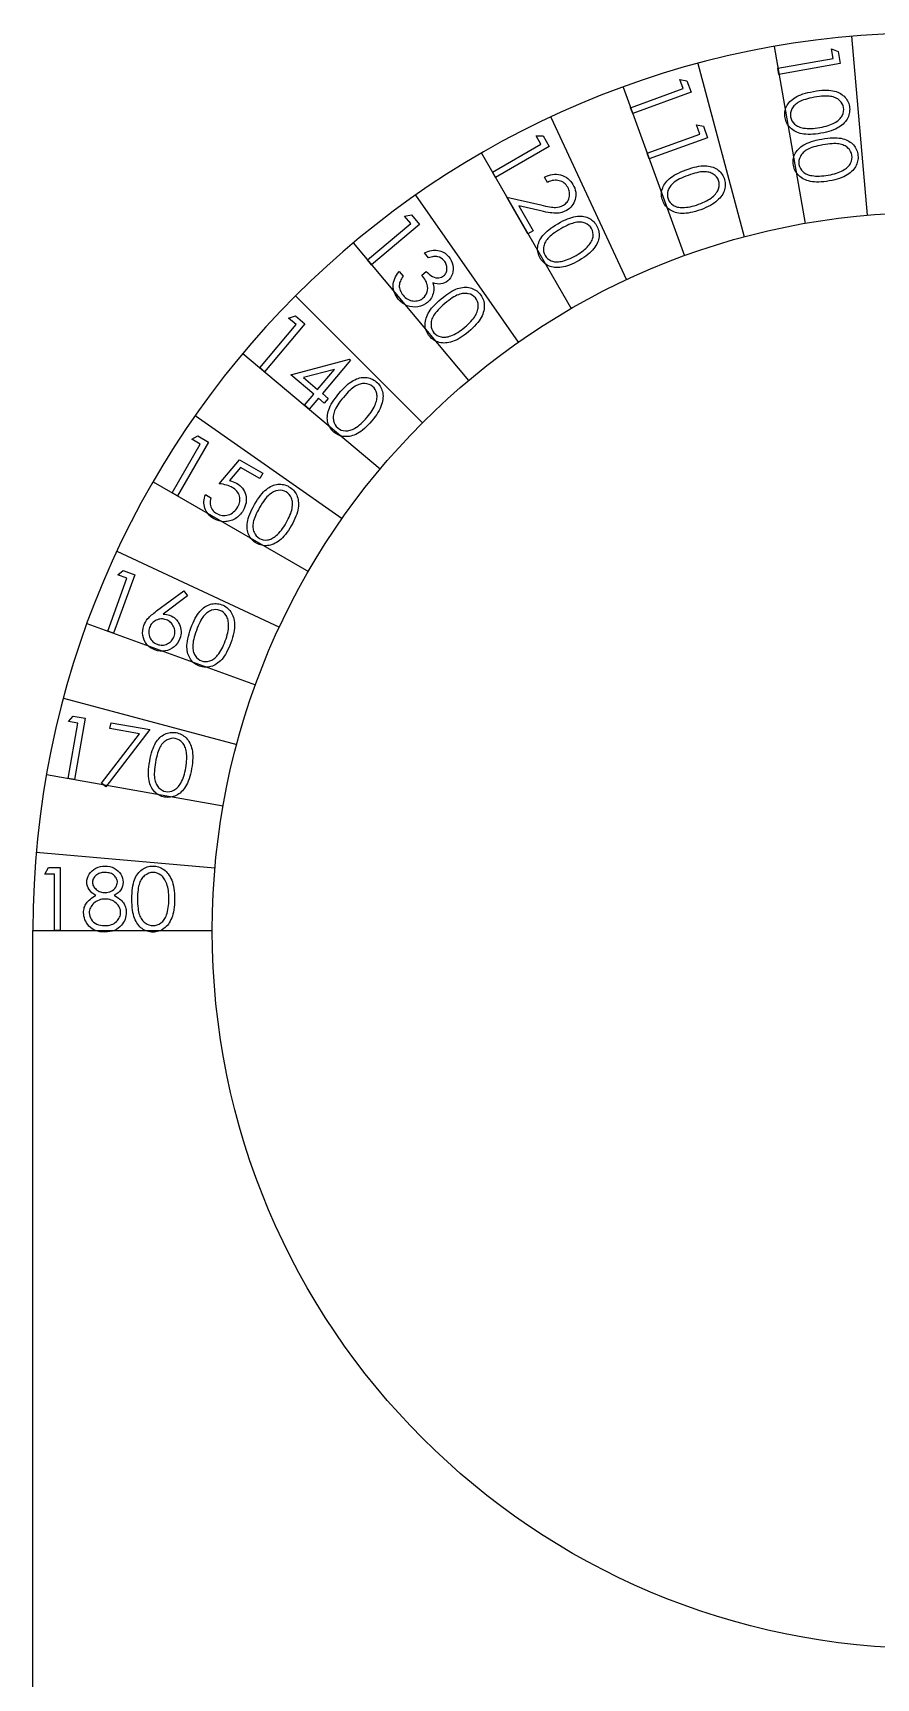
# Model space of a CAD drawing. Header units: millimetres. Extents: x 0 to 100, y -15 to 150.
# Drawn here: x 0 to 47, y 58.4 to 150 of the extents above; entities that cross this region are included whole.
import ezdxf

# ---------------------------------------------------------------- set-up
doc = ezdxf.new("R2010")
doc.units = ezdxf.units.MM

msp = doc.modelspace()

# ---------------------------------------------------------------- linework, layer by layer
at = {"color": 7, "linetype": 'Continuous'}
for p, q in [((45.642, 149.81), (46.514, 139.848)), ((41.318, 149.24), (43.054, 139.392)), ((37.059, 148.296), (39.647, 138.637)), ((32.899, 146.985), (36.319, 137.588)), ((28.869, 145.315), (33.095, 136.252)), ((25, 143.301), (30, 134.641)), ((21.321, 140.958), (27.057, 132.766)), ((17.861, 138.302), (24.288, 130.642)), ((14.645, 135.355), (21.716, 128.284)), ((11.698, 132.139), (19.358, 125.712)), ((9.042, 128.679), (17.234, 122.943)), ((6.699, 125), (15.359, 120)), ((4.685, 121.131), (13.748, 116.905)), ((3.015, 117.101), (12.412, 113.681)), ((1.704, 112.941), (11.363, 110.353)), ((0.76, 108.682), (10.608, 106.946)), ((0.19, 104.358), (10.152, 103.486)), ((0, 100), (10, 100))]:
    msp.add_line(p, q, dxfattribs=at)
at = {"color": 7, "linetype": 'Continuous', "lineweight": 25}
msp.add_line((0, 29.8), (0, 100), dxfattribs=at)
at = {"color": 7, "linetype": 'Continuous', "flags": 128}
for points in [[(44.889, 148.963), (45.008, 148.291), (45.008, 148.291), (41.591, 147.689), (41.591, 147.689), (41.531, 148.028), (41.531, 148.028), (44.614, 148.572), (44.614, 148.572), (44.519, 149.108), (44.519, 149.108), (44.889, 148.963)], [(36.459, 147.331), (36.692, 146.692), (36.692, 146.692), (33.437, 145.507), (33.437, 145.507), (33.32, 145.829), (33.32, 145.829), (36.256, 146.898), (36.256, 146.898), (36.069, 147.41), (36.069, 147.41), (36.459, 147.331)], [(43.519, 146.739), (43.684, 146.766), (43.839, 146.786), (43.987, 146.801), (44.125, 146.808), (44.254, 146.811), (44.374, 146.806), (44.487, 146.795), (44.59, 146.778), (44.686, 146.756), (44.777, 146.729), (44.864, 146.697), (44.945, 146.66), (45.021, 146.619), (45.093, 146.574), (45.16, 146.522), (45.221, 146.467), (45.278, 146.407), (45.329, 146.345), (45.374, 146.28), (45.413, 146.212), (45.448, 146.14), (45.477, 146.066), (45.499, 145.989), (45.516, 145.908), (45.516, 145.908), (45.528, 145.825), (45.533, 145.744), (45.532, 145.664), (45.524, 145.584), (45.51, 145.504), (45.491, 145.427), (45.464, 145.349), (45.431, 145.273), (45.392, 145.199), (45.346, 145.126), (45.294, 145.057), (45.234, 144.99), (45.168, 144.925), (45.096, 144.863), (45.017, 144.803), (44.931, 144.746), (44.838, 144.691), (44.735, 144.641), (44.624, 144.593), (44.503, 144.549), (44.374, 144.508), (44.235, 144.471), (44.087, 144.437), (43.93, 144.407), (43.93, 144.407), (43.773, 144.382), (43.623, 144.363), (43.48, 144.35), (43.345, 144.344), (43.217, 144.344), (43.097, 144.35), (42.984, 144.362), (42.878, 144.381), (42.779, 144.405), (42.685, 144.434), (42.596, 144.467), (42.512, 144.506), (42.434, 144.549), (42.36, 144.596), (42.291, 144.649), (42.228, 144.706), (42.171, 144.767), (42.119, 144.831), (42.073, 144.897), (42.033, 144.967), (41.998, 145.04), (41.969, 145.115), (41.946, 145.194), (41.928, 145.275), (41.928, 145.275), (41.917, 145.356), (41.911, 145.437), (41.913, 145.516), (41.92, 145.595), (41.934, 145.672), (41.953, 145.748), (41.979, 145.824), (42.012, 145.898), (42.05, 145.971), (42.096, 146.041), (42.147, 146.109), (42.205, 146.174), (42.269, 146.236), (42.34, 146.296), (42.417, 146.353), (42.5, 146.407), (42.592, 146.459), (42.694, 146.508), (42.806, 146.554), (42.929, 146.597), (43.061, 146.637), (43.203, 146.674), (43.356, 146.708), (43.519, 146.739)], [(43.569, 146.415), (43.429, 146.388), (43.298, 146.36), (43.177, 146.331), (43.065, 146.299), (42.963, 146.266), (42.87, 146.231), (42.786, 146.195), (42.712, 146.157), (42.645, 146.117), (42.583, 146.074), (42.526, 146.03), (42.474, 145.983), (42.427, 145.933), (42.385, 145.882), (42.349, 145.828), (42.317, 145.772), (42.267, 145.658), (42.239, 145.544), (42.229, 145.431), (42.239, 145.319), (42.239, 145.319), (42.268, 145.208), (42.315, 145.105), (42.38, 145.009), (42.464, 144.92), (42.512, 144.879), (42.564, 144.842), (42.621, 144.808), (42.682, 144.779), (42.746, 144.753), (42.816, 144.732), (42.889, 144.713), (42.966, 144.699), (42.966, 144.699), (43.065, 144.686), (43.168, 144.678), (43.274, 144.674), (43.385, 144.675), (43.499, 144.681), (43.618, 144.691), (43.741, 144.706), (43.867, 144.727), (43.867, 144.727), (43.992, 144.751), (44.111, 144.777), (44.224, 144.806), (44.33, 144.838), (44.43, 144.872), (44.524, 144.908), (44.61, 144.948), (44.691, 144.989), (44.765, 145.033), (44.833, 145.079), (44.895, 145.126), (44.951, 145.176), (45.002, 145.226), (45.046, 145.279), (45.084, 145.333), (45.116, 145.389), (45.165, 145.502), (45.194, 145.615), (45.204, 145.728), (45.193, 145.839), (45.193, 145.839), (45.164, 145.95), (45.117, 146.053), (45.05, 146.15), (44.966, 146.24), (44.917, 146.281), (44.864, 146.319), (44.808, 146.353), (44.747, 146.383), (44.682, 146.409), (44.613, 146.431), (44.541, 146.45), (44.464, 146.465), (44.381, 146.475), (44.29, 146.482), (44.191, 146.482), (44.083, 146.479), (43.967, 146.47), (43.842, 146.456), (43.71, 146.438), (43.569, 146.415)], [(37.38, 144.801), (37.613, 144.162), (37.613, 144.162), (34.358, 142.977), (34.358, 142.977), (34.24, 143.299), (34.24, 143.299), (37.177, 144.368), (37.177, 144.368), (36.99, 144.88), (36.99, 144.88), (37.38, 144.801)], [(28.443, 144.26), (28.783, 143.671), (28.783, 143.671), (25.786, 141.94), (25.786, 141.94), (25.614, 142.238), (25.614, 142.238), (28.318, 143.8), (28.318, 143.8), (28.047, 144.27), (28.047, 144.27), (28.443, 144.26)], [(43.986, 144.088), (44.151, 144.114), (44.307, 144.135), (44.454, 144.149), (44.592, 144.157), (44.721, 144.159), (44.842, 144.154), (44.954, 144.144), (45.057, 144.127), (45.153, 144.104), (45.244, 144.078), (45.331, 144.046), (45.413, 144.009), (45.489, 143.968), (45.561, 143.922), (45.627, 143.871), (45.689, 143.816), (45.746, 143.756), (45.796, 143.694), (45.842, 143.628), (45.881, 143.56), (45.915, 143.489), (45.944, 143.415), (45.966, 143.337), (45.984, 143.257), (45.984, 143.257), (45.995, 143.174), (46.001, 143.093), (45.999, 143.012), (45.992, 142.932), (45.978, 142.853), (45.958, 142.775), (45.931, 142.698), (45.898, 142.622), (45.859, 142.547), (45.814, 142.475), (45.761, 142.406), (45.701, 142.338), (45.636, 142.274), (45.563, 142.211), (45.484, 142.152), (45.399, 142.094), (45.305, 142.04), (45.203, 141.989), (45.091, 141.941), (44.971, 141.897), (44.841, 141.857), (44.702, 141.819), (44.554, 141.786), (44.397, 141.756), (44.397, 141.756), (44.24, 141.73), (44.09, 141.712), (43.948, 141.699), (43.813, 141.693), (43.685, 141.693), (43.564, 141.699), (43.452, 141.711), (43.346, 141.73), (43.246, 141.754), (43.152, 141.782), (43.063, 141.816), (42.98, 141.855), (42.901, 141.897), (42.828, 141.945), (42.759, 141.998), (42.696, 142.054), (42.638, 142.115), (42.586, 142.179), (42.54, 142.246), (42.5, 142.316), (42.465, 142.388), (42.436, 142.464), (42.413, 142.542), (42.396, 142.624), (42.396, 142.624), (42.384, 142.705), (42.379, 142.786), (42.38, 142.865), (42.387, 142.943), (42.401, 143.021), (42.421, 143.097), (42.447, 143.173), (42.479, 143.247), (42.518, 143.32), (42.563, 143.39), (42.614, 143.457), (42.673, 143.523), (42.736, 143.584), (42.807, 143.645), (42.884, 143.701), (42.968, 143.756), (43.06, 143.808), (43.161, 143.857), (43.273, 143.903), (43.396, 143.945), (43.529, 143.985), (43.671, 144.022), (43.824, 144.057), (43.986, 144.088)], [(44.036, 143.764), (43.896, 143.737), (43.766, 143.709), (43.644, 143.68), (43.533, 143.648), (43.431, 143.615), (43.337, 143.58), (43.254, 143.544), (43.18, 143.506), (43.113, 143.466), (43.05, 143.423), (42.994, 143.379), (42.942, 143.332), (42.895, 143.282), (42.853, 143.231), (42.816, 143.177), (42.784, 143.121), (42.735, 143.006), (42.706, 142.893), (42.696, 142.78), (42.706, 142.667), (42.706, 142.667), (42.736, 142.557), (42.783, 142.453), (42.848, 142.357), (42.931, 142.268), (42.98, 142.228), (43.032, 142.19), (43.088, 142.157), (43.149, 142.128), (43.214, 142.102), (43.283, 142.08), (43.356, 142.062), (43.434, 142.048), (43.434, 142.048), (43.533, 142.035), (43.635, 142.026), (43.742, 142.022), (43.853, 142.024), (43.967, 142.029), (44.085, 142.04), (44.208, 142.055), (44.334, 142.075), (44.334, 142.075), (44.46, 142.099), (44.579, 142.126), (44.692, 142.155), (44.798, 142.186), (44.898, 142.221), (44.991, 142.257), (45.077, 142.296), (45.158, 142.338), (45.232, 142.382), (45.3, 142.427), (45.363, 142.474), (45.419, 142.524), (45.469, 142.575), (45.514, 142.627), (45.551, 142.681), (45.584, 142.737), (45.633, 142.851), (45.661, 142.964), (45.671, 143.077), (45.661, 143.188), (45.661, 143.188), (45.631, 143.298), (45.584, 143.402), (45.518, 143.499), (45.434, 143.588), (45.385, 143.63), (45.332, 143.668), (45.275, 143.701), (45.215, 143.731), (45.15, 143.757), (45.081, 143.78), (45.008, 143.799), (44.932, 143.813), (44.849, 143.824), (44.758, 143.83), (44.658, 143.831), (44.55, 143.828), (44.435, 143.818), (44.31, 143.805), (44.177, 143.787), (44.036, 143.764)], [(28.683, 141.675), (28.517, 141.962), (28.517, 141.962), (28.63, 142.018), (28.743, 142.062), (28.855, 142.095), (28.968, 142.116), (29.081, 142.126), (29.193, 142.124), (29.306, 142.112), (29.418, 142.087), (29.527, 142.053), (29.63, 142.009), (29.726, 141.956), (29.815, 141.894), (29.899, 141.822), (29.975, 141.74), (30.045, 141.65), (30.109, 141.55), (30.109, 141.55), (30.163, 141.447), (30.206, 141.343), (30.237, 141.24), (30.258, 141.137), (30.268, 141.034), (30.265, 140.932), (30.253, 140.829), (30.228, 140.726), (30.195, 140.627), (30.153, 140.534), (30.105, 140.447), (30.048, 140.367), (29.984, 140.292), (29.913, 140.224), (29.834, 140.163), (29.747, 140.107), (29.747, 140.107), (29.617, 140.043), (29.482, 139.995), (29.342, 139.966), (29.198, 139.953), (29.12, 139.954), (29.033, 139.959), (28.937, 139.968), (28.832, 139.982), (28.717, 139.999), (28.594, 140.022), (28.461, 140.049), (28.32, 140.08), (28.32, 140.08), (27.084, 140.361), (27.084, 140.361), (27.883, 138.977), (27.883, 138.977), (27.593, 138.81), (27.593, 138.81), (26.418, 140.846), (26.418, 140.846), (28.316, 140.414), (28.316, 140.414), (28.454, 140.383), (28.583, 140.356), (28.7, 140.333), (28.807, 140.314), (28.904, 140.299), (28.99, 140.289), (29.066, 140.283), (29.131, 140.28), (29.249, 140.287), (29.362, 140.309), (29.47, 140.345), (29.572, 140.395), (29.572, 140.395), (29.632, 140.434), (29.687, 140.477), (29.737, 140.526), (29.78, 140.578), (29.818, 140.635), (29.85, 140.698), (29.877, 140.764), (29.898, 140.835), (29.913, 140.908), (29.92, 140.981), (29.92, 141.052), (29.914, 141.124), (29.899, 141.194), (29.878, 141.264), (29.85, 141.333), (29.814, 141.402), (29.814, 141.402), (29.77, 141.47), (29.722, 141.532), (29.67, 141.588), (29.614, 141.637), (29.553, 141.679), (29.489, 141.716), (29.419, 141.745), (29.346, 141.768), (29.27, 141.784), (29.192, 141.792), (29.111, 141.793), (29.03, 141.785), (28.946, 141.769), (28.86, 141.746), (28.773, 141.714), (28.683, 141.675)], [(36.42, 142.373), (36.577, 142.428), (36.726, 142.475), (36.869, 142.514), (37.003, 142.547), (37.13, 142.57), (37.249, 142.587), (37.361, 142.596), (37.465, 142.597), (37.564, 142.592), (37.659, 142.581), (37.749, 142.565), (37.835, 142.543), (37.918, 142.516), (37.997, 142.483), (38.071, 142.444), (38.141, 142.401), (38.207, 142.352), (38.268, 142.3), (38.323, 142.244), (38.375, 142.183), (38.42, 142.119), (38.461, 142.051), (38.497, 141.979), (38.528, 141.903), (38.528, 141.903), (38.554, 141.824), (38.573, 141.744), (38.586, 141.665), (38.593, 141.585), (38.593, 141.504), (38.586, 141.424), (38.573, 141.344), (38.554, 141.263), (38.528, 141.183), (38.496, 141.104), (38.456, 141.026), (38.41, 140.95), (38.356, 140.874), (38.295, 140.801), (38.228, 140.729), (38.154, 140.657), (38.071, 140.588), (37.979, 140.52), (37.878, 140.454), (37.767, 140.39), (37.647, 140.328), (37.516, 140.267), (37.377, 140.208), (37.228, 140.152), (37.228, 140.152), (37.078, 140.1), (36.934, 140.055), (36.796, 140.018), (36.665, 139.988), (36.538, 139.965), (36.419, 139.95), (36.306, 139.943), (36.198, 139.943), (36.097, 139.949), (35.998, 139.962), (35.905, 139.979), (35.816, 140.002), (35.731, 140.031), (35.651, 140.065), (35.575, 140.105), (35.503, 140.15), (35.435, 140.199), (35.374, 140.253), (35.317, 140.311), (35.265, 140.372), (35.218, 140.438), (35.177, 140.507), (35.14, 140.581), (35.109, 140.658), (35.109, 140.658), (35.083, 140.736), (35.065, 140.814), (35.052, 140.892), (35.046, 140.971), (35.046, 141.049), (35.052, 141.128), (35.065, 141.207), (35.083, 141.285), (35.109, 141.363), (35.142, 141.44), (35.18, 141.515), (35.227, 141.59), (35.278, 141.662), (35.338, 141.733), (35.404, 141.803), (35.476, 141.871), (35.557, 141.937), (35.649, 142.003), (35.752, 142.068), (35.865, 142.132), (35.987, 142.194), (36.121, 142.255), (36.265, 142.315), (36.42, 142.373)], [(36.524, 142.063), (36.391, 142.012), (36.268, 141.963), (36.154, 141.912), (36.05, 141.862), (35.954, 141.812), (35.869, 141.761), (35.794, 141.712), (35.727, 141.661), (35.668, 141.61), (35.615, 141.558), (35.567, 141.504), (35.524, 141.449), (35.487, 141.392), (35.454, 141.334), (35.427, 141.275), (35.405, 141.214), (35.377, 141.093), (35.368, 140.976), (35.378, 140.863), (35.407, 140.754), (35.407, 140.754), (35.455, 140.651), (35.519, 140.558), (35.6, 140.474), (35.697, 140.401), (35.752, 140.369), (35.81, 140.342), (35.871, 140.318), (35.936, 140.3), (36.004, 140.286), (36.076, 140.277), (36.151, 140.272), (36.229, 140.272), (36.229, 140.272), (36.329, 140.276), (36.431, 140.285), (36.537, 140.3), (36.646, 140.32), (36.757, 140.345), (36.871, 140.376), (36.989, 140.412), (37.11, 140.454), (37.11, 140.454), (37.229, 140.5), (37.342, 140.546), (37.448, 140.595), (37.547, 140.644), (37.639, 140.695), (37.725, 140.747), (37.803, 140.801), (37.875, 140.856), (37.94, 140.912), (37.999, 140.968), (38.052, 141.025), (38.099, 141.083), (38.14, 141.142), (38.174, 141.201), (38.202, 141.261), (38.224, 141.322), (38.252, 141.442), (38.262, 141.559), (38.251, 141.671), (38.222, 141.779), (38.222, 141.779), (38.174, 141.882), (38.11, 141.976), (38.027, 142.059), (37.929, 142.133), (37.873, 142.165), (37.815, 142.193), (37.753, 142.216), (37.689, 142.235), (37.62, 142.249), (37.549, 142.26), (37.474, 142.265), (37.396, 142.267), (37.312, 142.263), (37.222, 142.253), (37.124, 142.237), (37.019, 142.214), (36.906, 142.186), (36.787, 142.151), (36.659, 142.11), (36.524, 142.063)], [(21.114, 139.857), (21.555, 139.331), (21.555, 139.331), (18.88, 137.087), (18.88, 137.087), (18.657, 137.353), (18.657, 137.353), (21.07, 139.378), (21.07, 139.378), (20.718, 139.798), (20.718, 139.798), (21.114, 139.857)], [(29.266, 139.371), (29.411, 139.452), (29.551, 139.524), (29.683, 139.587), (29.81, 139.642), (29.932, 139.688), (30.046, 139.725), (30.155, 139.753), (30.257, 139.772), (30.355, 139.784), (30.45, 139.791), (30.542, 139.79), (30.631, 139.784), (30.716, 139.771), (30.799, 139.753), (30.879, 139.728), (30.956, 139.697), (31.029, 139.66), (31.098, 139.62), (31.163, 139.573), (31.224, 139.523), (31.28, 139.467), (31.332, 139.408), (31.38, 139.343), (31.424, 139.273), (31.424, 139.273), (31.462, 139.2), (31.495, 139.125), (31.521, 139.049), (31.541, 138.972), (31.555, 138.893), (31.562, 138.813), (31.564, 138.731), (31.559, 138.649), (31.548, 138.565), (31.529, 138.482), (31.504, 138.399), (31.471, 138.316), (31.431, 138.233), (31.385, 138.149), (31.331, 138.067), (31.271, 137.983), (31.202, 137.9), (31.123, 137.818), (31.035, 137.735), (30.937, 137.653), (30.829, 137.57), (30.711, 137.488), (30.584, 137.407), (30.448, 137.325), (30.448, 137.325), (30.309, 137.248), (30.175, 137.178), (30.046, 137.118), (29.921, 137.066), (29.802, 137.022), (29.687, 136.987), (29.576, 136.96), (29.471, 136.941), (29.369, 136.93), (29.271, 136.925), (29.177, 136.926), (29.085, 136.934), (28.996, 136.947), (28.911, 136.967), (28.829, 136.992), (28.75, 137.024), (28.675, 137.061), (28.605, 137.103), (28.539, 137.15), (28.478, 137.202), (28.42, 137.258), (28.367, 137.319), (28.319, 137.385), (28.275, 137.455), (28.275, 137.455), (28.236, 137.527), (28.204, 137.601), (28.178, 137.676), (28.159, 137.753), (28.145, 137.83), (28.137, 137.907), (28.135, 137.987), (28.14, 138.068), (28.152, 138.149), (28.17, 138.231), (28.196, 138.311), (28.228, 138.392), (28.267, 138.473), (28.313, 138.553), (28.365, 138.632), (28.425, 138.712), (28.494, 138.792), (28.572, 138.872), (28.662, 138.954), (28.762, 139.036), (28.872, 139.118), (28.993, 139.202), (29.125, 139.286), (29.266, 139.371)], [(29.423, 139.083), (29.301, 139.011), (29.189, 138.94), (29.085, 138.872), (28.991, 138.804), (28.907, 138.738), (28.832, 138.674), (28.766, 138.611), (28.709, 138.55), (28.66, 138.489), (28.616, 138.428), (28.579, 138.367), (28.546, 138.306), (28.519, 138.243), (28.497, 138.181), (28.48, 138.118), (28.47, 138.054), (28.463, 137.931), (28.474, 137.814), (28.504, 137.704), (28.552, 137.602), (28.552, 137.602), (28.616, 137.509), (28.696, 137.428), (28.79, 137.36), (28.898, 137.305), (28.958, 137.283), (29.02, 137.266), (29.084, 137.254), (29.151, 137.248), (29.22, 137.246), (29.292, 137.248), (29.367, 137.257), (29.444, 137.269), (29.444, 137.269), (29.542, 137.291), (29.641, 137.318), (29.742, 137.35), (29.845, 137.389), (29.951, 137.434), (30.059, 137.484), (30.168, 137.54), (30.279, 137.602), (30.279, 137.602), (30.39, 137.668), (30.492, 137.733), (30.588, 137.799), (30.677, 137.865), (30.758, 137.931), (30.833, 137.997), (30.901, 138.063), (30.962, 138.13), (31.017, 138.196), (31.065, 138.262), (31.107, 138.327), (31.143, 138.393), (31.173, 138.458), (31.197, 138.522), (31.213, 138.585), (31.225, 138.649), (31.232, 138.773), (31.22, 138.888), (31.192, 138.997), (31.144, 139.099), (31.144, 139.099), (31.079, 139.192), (30.999, 139.273), (30.903, 139.341), (30.793, 139.397), (30.734, 139.419), (30.671, 139.436), (30.606, 139.449), (30.539, 139.456), (30.469, 139.458), (30.397, 139.456), (30.323, 139.449), (30.246, 139.436), (30.164, 139.418), (30.077, 139.392), (29.984, 139.359), (29.884, 139.319), (29.778, 139.271), (29.666, 139.216), (29.547, 139.153), (29.423, 139.083)], [(22.06, 137.471), (21.831, 137.744), (21.831, 137.744), (21.928, 137.791), (22.025, 137.829), (22.12, 137.859), (22.215, 137.881), (22.307, 137.894), (22.399, 137.899), (22.49, 137.897), (22.579, 137.885), (22.666, 137.866), (22.75, 137.84), (22.83, 137.808), (22.906, 137.768), (22.979, 137.721), (23.048, 137.667), (23.114, 137.605), (23.176, 137.537), (23.176, 137.537), (23.256, 137.429), (23.322, 137.315), (23.372, 137.194), (23.407, 137.066), (23.427, 136.937), (23.431, 136.812), (23.416, 136.69), (23.385, 136.571), (23.339, 136.459), (23.282, 136.358), (23.212, 136.267), (23.13, 136.188), (23.13, 136.188), (23.042, 136.123), (22.949, 136.072), (22.851, 136.036), (22.749, 136.014), (22.642, 136.006), (22.531, 136.014), (22.415, 136.036), (22.295, 136.072), (22.295, 136.072), (22.328, 135.944), (22.346, 135.816), (22.347, 135.689), (22.33, 135.563), (22.33, 135.563), (22.311, 135.477), (22.285, 135.395), (22.253, 135.317), (22.216, 135.244), (22.171, 135.174), (22.12, 135.108), (22.064, 135.047), (22.001, 134.99), (22.001, 134.99), (21.882, 134.903), (21.753, 134.833), (21.615, 134.78), (21.466, 134.745), (21.314, 134.729), (21.165, 134.734), (21.017, 134.759), (20.872, 134.805), (20.733, 134.87), (20.604, 134.953), (20.482, 135.054), (20.371, 135.173), (20.371, 135.173), (20.303, 135.26), (20.245, 135.349), (20.195, 135.44), (20.155, 135.532), (20.124, 135.626), (20.102, 135.722), (20.09, 135.818), (20.086, 135.917), (20.093, 136.017), (20.109, 136.116), (20.135, 136.215), (20.172, 136.315), (20.219, 136.414), (20.275, 136.513), (20.341, 136.611), (20.418, 136.71), (20.418, 136.71), (20.637, 136.449), (20.637, 136.449), (20.59, 136.378), (20.548, 136.309), (20.513, 136.241), (20.484, 136.176), (20.461, 136.113), (20.443, 136.051), (20.432, 135.992), (20.427, 135.934), (20.427, 135.934), (20.428, 135.863), (20.437, 135.792), (20.452, 135.722), (20.475, 135.654), (20.504, 135.586), (20.54, 135.519), (20.583, 135.453), (20.634, 135.389), (20.634, 135.389), (20.696, 135.32), (20.761, 135.26), (20.828, 135.207), (20.898, 135.163), (20.97, 135.127), (21.045, 135.099), (21.122, 135.079), (21.201, 135.068), (21.28, 135.064), (21.357, 135.067), (21.43, 135.077), (21.502, 135.095), (21.57, 135.119), (21.636, 135.151), (21.698, 135.19), (21.758, 135.235), (21.758, 135.235), (21.831, 135.305), (21.891, 135.384), (21.94, 135.472), (21.976, 135.569), (22, 135.67), (22.009, 135.772), (22.004, 135.875), (21.983, 135.977), (21.967, 136.03), (21.944, 136.088), (21.915, 136.148), (21.881, 136.213), (21.841, 136.281), (21.795, 136.353), (21.742, 136.429), (21.684, 136.508), (21.684, 136.508), (21.929, 136.714), (21.929, 136.714), (22.009, 136.628), (22.093, 136.552), (22.181, 136.487), (22.274, 136.433), (22.368, 136.392), (22.457, 136.365), (22.542, 136.352), (22.623, 136.353), (22.699, 136.366), (22.771, 136.39), (22.837, 136.423), (22.898, 136.468), (22.898, 136.468), (22.94, 136.506), (22.976, 136.547), (23.006, 136.592), (23.032, 136.639), (23.053, 136.689), (23.068, 136.743), (23.079, 136.8), (23.083, 136.86), (23.083, 136.921), (23.077, 136.981), (23.065, 137.04), (23.047, 137.097), (23.023, 137.154), (22.993, 137.21), (22.957, 137.265), (22.916, 137.318), (22.916, 137.318), (22.839, 137.397), (22.756, 137.459), (22.665, 137.505), (22.567, 137.535), (22.516, 137.544), (22.46, 137.548), (22.401, 137.547), (22.34, 137.542), (22.274, 137.531), (22.206, 137.516), (22.135, 137.496), (22.06, 137.471)], [(22.758, 135.18), (22.888, 135.286), (23.014, 135.383), (23.134, 135.469), (23.251, 135.546), (23.363, 135.613), (23.47, 135.669), (23.573, 135.716), (23.671, 135.753), (23.767, 135.782), (23.86, 135.805), (23.951, 135.821), (24.041, 135.83), (24.128, 135.832), (24.213, 135.829), (24.297, 135.818), (24.379, 135.8), (24.458, 135.777), (24.534, 135.749), (24.606, 135.714), (24.675, 135.675), (24.74, 135.629), (24.803, 135.579), (24.862, 135.524), (24.917, 135.462), (24.917, 135.462), (24.968, 135.396), (25.014, 135.327), (25.054, 135.256), (25.088, 135.183), (25.115, 135.106), (25.137, 135.029), (25.152, 134.948), (25.162, 134.864), (25.165, 134.78), (25.162, 134.693), (25.151, 134.606), (25.133, 134.518), (25.109, 134.428), (25.077, 134.338), (25.038, 134.246), (24.992, 134.153), (24.938, 134.058), (24.874, 133.963), (24.801, 133.865), (24.718, 133.766), (24.625, 133.666), (24.523, 133.563), (24.411, 133.459), (24.29, 133.354), (24.29, 133.354), (24.166, 133.253), (24.044, 133.161), (23.926, 133.079), (23.812, 133.005), (23.701, 132.941), (23.593, 132.886), (23.488, 132.84), (23.386, 132.802), (23.287, 132.774), (23.19, 132.751), (23.096, 132.736), (23.004, 132.727), (22.913, 132.725), (22.826, 132.73), (22.739, 132.741), (22.656, 132.758), (22.575, 132.782), (22.498, 132.812), (22.424, 132.847), (22.354, 132.887), (22.287, 132.934), (22.224, 132.985), (22.164, 133.042), (22.108, 133.104), (22.108, 133.104), (22.057, 133.169), (22.012, 133.236), (21.973, 133.307), (21.94, 133.379), (21.913, 133.453), (21.892, 133.53), (21.876, 133.608), (21.867, 133.689), (21.864, 133.772), (21.869, 133.856), (21.879, 133.941), (21.897, 134.027), (21.922, 134.114), (21.953, 134.201), (21.991, 134.29), (22.037, 134.379), (22.091, 134.47), (22.155, 134.564), (22.23, 134.661), (22.315, 134.76), (22.41, 134.861), (22.516, 134.965), (22.631, 135.071), (22.758, 135.18)], [(22.965, 134.923), (22.856, 134.83), (22.756, 134.74), (22.665, 134.653), (22.584, 134.569), (22.511, 134.489), (22.448, 134.412), (22.393, 134.339), (22.348, 134.268), (22.309, 134.199), (22.277, 134.131), (22.249, 134.064), (22.228, 133.996), (22.212, 133.93), (22.201, 133.864), (22.195, 133.799), (22.196, 133.734), (22.211, 133.609), (22.243, 133.495), (22.291, 133.391), (22.357, 133.298), (22.357, 133.298), (22.438, 133.217), (22.531, 133.151), (22.636, 133.1), (22.753, 133.064), (22.816, 133.053), (22.88, 133.046), (22.946, 133.046), (23.014, 133.051), (23.084, 133.061), (23.155, 133.077), (23.227, 133.098), (23.302, 133.124), (23.302, 133.124), (23.394, 133.162), (23.488, 133.206), (23.584, 133.257), (23.68, 133.314), (23.776, 133.376), (23.875, 133.445), (23.973, 133.52), (24.074, 133.601), (24.074, 133.601), (24.171, 133.685), (24.262, 133.769), (24.345, 133.851), (24.421, 133.931), (24.492, 134.011), (24.554, 134.09), (24.61, 134.168), (24.659, 134.245), (24.702, 134.32), (24.738, 134.394), (24.768, 134.467), (24.793, 134.538), (24.811, 134.607), (24.823, 134.675), (24.829, 134.742), (24.829, 134.807), (24.814, 134.93), (24.783, 135.044), (24.735, 135.146), (24.67, 135.239), (24.67, 135.239), (24.589, 135.32), (24.495, 135.387), (24.389, 135.437), (24.27, 135.473), (24.207, 135.484), (24.142, 135.491), (24.075, 135.492), (24.007, 135.488), (23.938, 135.478), (23.866, 135.463), (23.793, 135.442), (23.719, 135.417), (23.642, 135.385), (23.559, 135.344), (23.472, 135.295), (23.38, 135.237), (23.284, 135.172), (23.182, 135.097), (23.076, 135.015), (22.965, 134.923)], [(14.631, 134.236), (15.157, 133.795), (15.157, 133.795), (12.913, 131.12), (12.913, 131.12), (12.647, 131.343), (12.647, 131.343), (14.672, 133.756), (14.672, 133.756), (14.252, 134.109), (14.252, 134.109), (14.631, 134.236)], [(17.647, 131.82), (17.702, 131.775), (17.702, 131.775), (16.138, 129.911), (16.138, 129.911), (16.461, 129.64), (16.461, 129.64), (16.246, 129.383), (16.246, 129.383), (15.922, 129.654), (15.922, 129.654), (15.401, 129.032), (15.401, 129.032), (15.133, 129.257), (15.133, 129.257), (15.655, 129.879), (15.655, 129.879), (14.376, 130.951), (14.376, 130.951), (17.647, 131.82)], [(15.87, 130.135), (16.805, 131.25), (16.805, 131.25), (15.083, 130.796), (15.083, 130.796), (15.87, 130.135)], [(17.062, 129.915), (17.172, 130.042), (17.279, 130.159), (17.383, 130.265), (17.485, 130.36), (17.583, 130.446), (17.679, 130.52), (17.772, 130.585), (17.863, 130.638), (17.951, 130.683), (18.04, 130.721), (18.127, 130.753), (18.213, 130.777), (18.299, 130.795), (18.384, 130.805), (18.468, 130.81), (18.551, 130.807), (18.633, 130.798), (18.713, 130.783), (18.79, 130.762), (18.865, 130.735), (18.937, 130.702), (19.007, 130.663), (19.075, 130.618), (19.14, 130.567), (19.14, 130.567), (19.203, 130.511), (19.26, 130.451), (19.311, 130.388), (19.357, 130.322), (19.397, 130.252), (19.432, 130.179), (19.461, 130.101), (19.485, 130.022), (19.503, 129.939), (19.514, 129.853), (19.519, 129.766), (19.517, 129.676), (19.508, 129.583), (19.492, 129.489), (19.47, 129.391), (19.441, 129.292), (19.404, 129.189), (19.358, 129.083), (19.303, 128.975), (19.238, 128.863), (19.165, 128.748), (19.081, 128.629), (18.99, 128.508), (18.888, 128.383), (18.888, 128.383), (18.783, 128.262), (18.68, 128.15), (18.579, 128.049), (18.478, 127.956), (18.38, 127.873), (18.284, 127.8), (18.188, 127.737), (18.094, 127.683), (18.002, 127.637), (17.911, 127.598), (17.82, 127.567), (17.731, 127.542), (17.643, 127.524), (17.555, 127.514), (17.468, 127.509), (17.383, 127.513), (17.299, 127.523), (17.218, 127.538), (17.139, 127.56), (17.063, 127.587), (16.989, 127.621), (16.918, 127.661), (16.849, 127.706), (16.782, 127.758), (16.782, 127.758), (16.721, 127.813), (16.665, 127.872), (16.615, 127.934), (16.569, 127.999), (16.53, 128.068), (16.496, 128.139), (16.467, 128.214), (16.444, 128.293), (16.427, 128.374), (16.416, 128.457), (16.412, 128.542), (16.415, 128.63), (16.425, 128.719), (16.44, 128.811), (16.463, 128.905), (16.492, 129.001), (16.529, 129.1), (16.576, 129.204), (16.633, 129.312), (16.7, 129.424), (16.775, 129.541), (16.862, 129.661), (16.957, 129.786), (17.062, 129.915)], [(17.31, 129.698), (17.219, 129.588), (17.137, 129.482), (17.063, 129.38), (16.997, 129.284), (16.94, 129.192), (16.89, 129.105), (16.849, 129.022), (16.817, 128.945), (16.791, 128.871), (16.771, 128.798), (16.756, 128.727), (16.746, 128.657), (16.742, 128.589), (16.743, 128.522), (16.749, 128.457), (16.761, 128.393), (16.797, 128.273), (16.848, 128.166), (16.914, 128.072), (16.995, 127.992), (16.995, 127.992), (17.089, 127.926), (17.192, 127.877), (17.304, 127.845), (17.426, 127.83), (17.49, 127.83), (17.554, 127.835), (17.619, 127.846), (17.685, 127.863), (17.751, 127.885), (17.819, 127.913), (17.887, 127.946), (17.955, 127.986), (17.955, 127.986), (18.04, 128.039), (18.125, 128.098), (18.21, 128.165), (18.295, 128.237), (18.38, 128.316), (18.464, 128.401), (18.549, 128.492), (18.633, 128.589), (18.633, 128.589), (18.714, 128.689), (18.789, 128.786), (18.857, 128.882), (18.919, 128.975), (18.973, 129.065), (19.022, 129.154), (19.063, 129.24), (19.098, 129.324), (19.127, 129.406), (19.15, 129.485), (19.168, 129.562), (19.179, 129.636), (19.185, 129.707), (19.185, 129.777), (19.179, 129.843), (19.168, 129.907), (19.132, 130.026), (19.081, 130.132), (19.016, 130.226), (18.936, 130.305), (18.936, 130.305), (18.842, 130.371), (18.738, 130.421), (18.624, 130.452), (18.501, 130.467), (18.436, 130.467), (18.372, 130.462), (18.306, 130.451), (18.24, 130.435), (18.173, 130.413), (18.105, 130.386), (18.037, 130.353), (17.968, 130.315), (17.897, 130.27), (17.824, 130.216), (17.746, 130.153), (17.666, 130.08), (17.582, 129.998), (17.495, 129.907), (17.404, 129.808), (17.31, 129.698)], [(9.202, 127.551), (9.791, 127.211), (9.791, 127.211), (8.06, 124.214), (8.06, 124.214), (7.762, 124.386), (7.762, 124.386), (9.324, 127.09), (9.324, 127.09), (8.854, 127.361), (8.854, 127.361), (9.202, 127.551)], [(12.814, 125.466), (12.649, 125.181), (12.649, 125.181), (11.581, 125.797), (11.581, 125.797), (10.961, 125.067), (10.961, 125.067), (11.071, 125.036), (11.171, 125.001), (11.263, 124.963), (11.345, 124.92), (11.345, 124.92), (11.444, 124.858), (11.532, 124.79), (11.61, 124.715), (11.68, 124.635), (11.74, 124.549), (11.791, 124.457), (11.831, 124.359), (11.863, 124.255), (11.884, 124.149), (11.894, 124.042), (11.894, 123.935), (11.882, 123.828), (11.859, 123.721), (11.824, 123.614), (11.779, 123.507), (11.723, 123.4), (11.723, 123.4), (11.679, 123.329), (11.631, 123.261), (11.58, 123.197), (11.526, 123.136), (11.468, 123.08), (11.406, 123.028), (11.342, 122.981), (11.274, 122.937), (11.204, 122.897), (11.132, 122.864), (11.06, 122.835), (10.987, 122.812), (10.914, 122.794), (10.839, 122.781), (10.763, 122.774), (10.686, 122.772), (10.531, 122.784), (10.377, 122.819), (10.224, 122.874), (10.071, 122.952), (10.071, 122.952), (9.983, 123.007), (9.904, 123.067), (9.832, 123.132), (9.767, 123.202), (9.71, 123.277), (9.661, 123.357), (9.619, 123.441), (9.584, 123.53), (9.558, 123.623), (9.541, 123.716), (9.532, 123.809), (9.532, 123.903), (9.541, 123.997), (9.558, 124.091), (9.584, 124.187), (9.619, 124.282), (9.619, 124.282), (9.926, 124.104), (9.926, 124.104), (9.899, 124.01), (9.882, 123.92), (9.876, 123.835), (9.881, 123.756), (9.896, 123.678), (9.921, 123.603), (9.956, 123.528), (10, 123.454), (10.053, 123.385), (10.112, 123.323), (10.178, 123.268), (10.25, 123.221), (10.25, 123.221), (10.325, 123.183), (10.401, 123.153), (10.479, 123.132), (10.557, 123.118), (10.638, 123.114), (10.719, 123.118), (10.803, 123.131), (10.887, 123.152), (10.97, 123.181), (11.048, 123.218), (11.122, 123.261), (11.192, 123.313), (11.256, 123.371), (11.316, 123.437), (11.371, 123.51), (11.423, 123.591), (11.423, 123.591), (11.463, 123.666), (11.494, 123.742), (11.518, 123.818), (11.533, 123.894), (11.541, 123.969), (11.541, 124.044), (11.533, 124.119), (11.516, 124.194), (11.491, 124.267), (11.46, 124.337), (11.421, 124.403), (11.374, 124.465), (11.32, 124.524), (11.259, 124.579), (11.19, 124.631), (11.114, 124.678), (11.114, 124.678), (11.045, 124.715), (10.969, 124.749), (10.886, 124.78), (10.798, 124.808), (10.703, 124.832), (10.602, 124.854), (10.494, 124.873), (10.379, 124.889), (10.379, 124.889), (11.515, 126.216), (11.515, 126.216), (12.814, 125.466)], [(12.36, 123.729), (12.444, 123.872), (12.529, 124.004), (12.612, 124.126), (12.695, 124.236), (12.776, 124.336), (12.857, 124.426), (12.937, 124.504), (13.016, 124.572), (13.095, 124.631), (13.174, 124.684), (13.254, 124.729), (13.334, 124.769), (13.415, 124.8), (13.496, 124.825), (13.577, 124.844), (13.66, 124.856), (13.741, 124.86), (13.821, 124.86), (13.9, 124.852), (13.978, 124.839), (14.054, 124.819), (14.129, 124.793), (14.204, 124.761), (14.276, 124.722), (14.276, 124.722), (14.346, 124.678), (14.412, 124.63), (14.473, 124.577), (14.529, 124.52), (14.58, 124.459), (14.626, 124.394), (14.668, 124.324), (14.706, 124.25), (14.737, 124.172), (14.763, 124.091), (14.783, 124.006), (14.796, 123.917), (14.803, 123.826), (14.804, 123.731), (14.8, 123.632), (14.788, 123.53), (14.77, 123.423), (14.743, 123.312), (14.708, 123.197), (14.665, 123.076), (14.612, 122.951), (14.552, 122.822), (14.483, 122.687), (14.406, 122.547), (14.406, 122.547), (14.324, 122.411), (14.242, 122.285), (14.161, 122.167), (14.079, 122.06), (13.997, 121.963), (13.915, 121.874), (13.833, 121.796), (13.751, 121.727), (13.669, 121.667), (13.586, 121.613), (13.503, 121.567), (13.42, 121.527), (13.336, 121.494), (13.253, 121.468), (13.169, 121.45), (13.085, 121.438), (13.002, 121.433), (12.92, 121.435), (12.839, 121.443), (12.76, 121.456), (12.682, 121.476), (12.606, 121.502), (12.531, 121.535), (12.458, 121.574), (12.458, 121.574), (12.388, 121.617), (12.324, 121.665), (12.264, 121.717), (12.208, 121.773), (12.158, 121.833), (12.112, 121.897), (12.071, 121.966), (12.035, 122.038), (12.004, 122.114), (11.98, 122.193), (11.961, 122.276), (11.949, 122.362), (11.942, 122.451), (11.942, 122.544), (11.947, 122.639), (11.959, 122.738), (11.979, 122.841), (12.007, 122.951), (12.043, 123.066), (12.089, 123.187), (12.144, 123.314), (12.207, 123.446), (12.279, 123.584), (12.36, 123.729)], [(12.639, 123.559), (12.569, 123.436), (12.507, 123.318), (12.452, 123.207), (12.405, 123.101), (12.364, 123.001), (12.331, 122.908), (12.305, 122.821), (12.287, 122.74), (12.275, 122.662), (12.267, 122.588), (12.265, 122.516), (12.267, 122.447), (12.275, 122.379), (12.287, 122.314), (12.304, 122.251), (12.327, 122.191), (12.383, 122.08), (12.451, 121.984), (12.531, 121.904), (12.624, 121.839), (12.624, 121.839), (12.727, 121.791), (12.836, 121.761), (12.951, 121.749), (13.073, 121.755), (13.135, 121.766), (13.197, 121.783), (13.258, 121.804), (13.32, 121.832), (13.381, 121.865), (13.442, 121.904), (13.503, 121.949), (13.563, 121.998), (13.563, 121.998), (13.637, 122.065), (13.71, 122.138), (13.781, 122.217), (13.852, 122.302), (13.92, 122.393), (13.988, 122.49), (14.055, 122.594), (14.12, 122.703), (14.12, 122.703), (14.183, 122.815), (14.239, 122.923), (14.289, 123.028), (14.333, 123.129), (14.371, 123.228), (14.403, 123.322), (14.429, 123.413), (14.448, 123.502), (14.462, 123.587), (14.471, 123.668), (14.475, 123.746), (14.474, 123.82), (14.467, 123.891), (14.455, 123.959), (14.438, 124.023), (14.415, 124.083), (14.36, 124.193), (14.293, 124.288), (14.213, 124.368), (14.121, 124.431), (14.121, 124.431), (14.018, 124.48), (13.908, 124.51), (13.791, 124.522), (13.669, 124.515), (13.543, 124.487), (13.419, 124.439), (13.296, 124.368), (13.174, 124.276), (13.113, 124.22), (13.05, 124.154), (12.986, 124.078), (12.92, 123.993), (12.852, 123.899), (12.782, 123.795), (12.712, 123.682), (12.639, 123.559)], [(5.039, 120.051), (5.678, 119.819), (5.678, 119.819), (4.493, 116.563), (4.493, 116.563), (4.171, 116.68), (4.171, 116.68), (5.239, 119.617), (5.239, 119.617), (4.728, 119.803), (4.728, 119.803), (5.039, 120.051)], [(8.422, 118.912), (8.626, 118.64), (8.626, 118.64), (7.262, 117.627), (7.262, 117.627), (7.359, 117.622), (7.45, 117.61), (7.536, 117.591), (7.616, 117.566), (7.616, 117.566), (7.71, 117.527), (7.797, 117.481), (7.876, 117.427), (7.949, 117.366), (8.015, 117.298), (8.074, 117.221), (8.126, 117.138), (8.172, 117.047), (8.209, 116.953), (8.236, 116.857), (8.253, 116.759), (8.261, 116.662), (8.258, 116.563), (8.245, 116.463), (8.223, 116.362), (8.191, 116.26), (8.191, 116.26), (8.132, 116.126), (8.061, 116.004), (7.975, 115.896), (7.875, 115.799), (7.764, 115.718), (7.643, 115.653), (7.513, 115.605), (7.373, 115.573), (7.229, 115.559), (7.087, 115.564), (6.947, 115.586), (6.807, 115.628), (6.807, 115.628), (6.679, 115.684), (6.561, 115.754), (6.454, 115.839), (6.358, 115.938), (6.276, 116.049), (6.211, 116.169), (6.162, 116.297), (6.131, 116.433), (6.118, 116.574), (6.122, 116.712), (6.144, 116.848), (6.184, 116.983), (6.184, 116.983), (6.225, 117.082), (6.279, 117.18), (6.342, 117.277), (6.417, 117.373), (6.46, 117.421), (6.507, 117.471), (6.561, 117.522), (6.618, 117.575), (6.681, 117.629), (6.748, 117.683), (6.821, 117.74), (6.899, 117.798), (6.899, 117.798), (8.422, 118.912)], [(7.435, 117.309), (7.364, 117.331), (7.294, 117.346), (7.224, 117.354), (7.154, 117.355), (7.084, 117.348), (7.016, 117.334), (6.947, 117.312), (6.878, 117.284), (6.813, 117.25), (6.753, 117.211), (6.697, 117.167), (6.647, 117.118), (6.603, 117.064), (6.564, 117.005), (6.53, 116.941), (6.502, 116.872), (6.502, 116.872), (6.479, 116.801), (6.464, 116.731), (6.457, 116.661), (6.456, 116.592), (6.462, 116.522), (6.476, 116.453), (6.497, 116.384), (6.525, 116.316), (6.56, 116.25), (6.599, 116.19), (6.643, 116.135), (6.692, 116.086), (6.746, 116.041), (6.805, 116.002), (6.868, 115.968), (6.936, 115.94), (6.936, 115.94), (7.007, 115.917), (7.077, 115.903), (7.147, 115.895), (7.217, 115.894), (7.286, 115.9), (7.356, 115.914), (7.424, 115.935), (7.492, 115.964), (7.558, 115.998), (7.619, 116.037), (7.673, 116.081), (7.723, 116.13), (7.768, 116.184), (7.806, 116.243), (7.84, 116.306), (7.869, 116.374), (7.869, 116.374), (7.891, 116.445), (7.906, 116.516), (7.914, 116.587), (7.915, 116.657), (7.908, 116.726), (7.894, 116.795), (7.873, 116.864), (7.845, 116.932), (7.811, 116.998), (7.772, 117.059), (7.728, 117.113), (7.679, 117.163), (7.626, 117.208), (7.567, 117.247), (7.504, 117.28), (7.435, 117.309)], [(8.811, 116.833), (8.87, 116.989), (8.931, 117.134), (8.992, 117.268), (9.054, 117.391), (9.116, 117.504), (9.181, 117.607), (9.246, 117.698), (9.312, 117.778), (9.379, 117.851), (9.449, 117.917), (9.519, 117.976), (9.592, 118.027), (9.665, 118.073), (9.741, 118.112), (9.818, 118.144), (9.897, 118.17), (9.976, 118.189), (10.055, 118.203), (10.134, 118.209), (10.214, 118.21), (10.292, 118.203), (10.371, 118.191), (10.449, 118.172), (10.527, 118.147), (10.527, 118.147), (10.604, 118.115), (10.678, 118.079), (10.747, 118.037), (10.812, 117.991), (10.873, 117.939), (10.931, 117.883), (10.984, 117.821), (11.034, 117.755), (11.079, 117.684), (11.118, 117.608), (11.152, 117.527), (11.181, 117.443), (11.204, 117.354), (11.221, 117.26), (11.233, 117.162), (11.24, 117.059), (11.241, 116.951), (11.234, 116.838), (11.219, 116.717), (11.197, 116.591), (11.167, 116.459), (11.13, 116.32), (11.085, 116.176), (11.033, 116.025), (11.033, 116.025), (10.976, 115.876), (10.918, 115.738), (10.858, 115.608), (10.796, 115.488), (10.732, 115.377), (10.667, 115.276), (10.599, 115.184), (10.53, 115.102), (10.459, 115.029), (10.388, 114.961), (10.314, 114.901), (10.239, 114.848), (10.162, 114.801), (10.085, 114.761), (10.005, 114.728), (9.925, 114.702), (9.843, 114.682), (9.762, 114.67), (9.682, 114.663), (9.601, 114.663), (9.521, 114.67), (9.441, 114.682), (9.361, 114.701), (9.282, 114.727), (9.282, 114.727), (9.206, 114.758), (9.134, 114.794), (9.066, 114.834), (9.002, 114.88), (8.942, 114.931), (8.886, 114.985), (8.834, 115.046), (8.785, 115.111), (8.742, 115.181), (8.704, 115.254), (8.671, 115.333), (8.645, 115.415), (8.623, 115.502), (8.606, 115.593), (8.595, 115.688), (8.59, 115.787), (8.591, 115.892), (8.6, 116.005), (8.616, 116.125), (8.64, 116.252), (8.671, 116.387), (8.71, 116.528), (8.757, 116.677), (8.811, 116.833)], [(9.116, 116.715), (9.069, 116.581), (9.029, 116.454), (8.994, 116.334), (8.965, 116.222), (8.943, 116.117), (8.926, 116.019), (8.916, 115.929), (8.912, 115.845), (8.913, 115.768), (8.919, 115.693), (8.929, 115.622), (8.943, 115.553), (8.962, 115.488), (8.986, 115.426), (9.014, 115.367), (9.046, 115.311), (9.121, 115.212), (9.205, 115.13), (9.298, 115.065), (9.4, 115.017), (9.4, 115.017), (9.51, 114.988), (9.623, 114.977), (9.738, 114.985), (9.857, 115.013), (9.916, 115.034), (9.975, 115.061), (10.032, 115.093), (10.087, 115.131), (10.142, 115.175), (10.196, 115.223), (10.248, 115.278), (10.299, 115.337), (10.299, 115.337), (10.36, 115.416), (10.418, 115.501), (10.475, 115.591), (10.529, 115.687), (10.582, 115.789), (10.632, 115.897), (10.679, 116.01), (10.725, 116.129), (10.725, 116.129), (10.767, 116.25), (10.803, 116.366), (10.835, 116.479), (10.86, 116.586), (10.88, 116.69), (10.896, 116.789), (10.905, 116.882), (10.909, 116.973), (10.908, 117.059), (10.903, 117.14), (10.893, 117.218), (10.879, 117.291), (10.86, 117.36), (10.836, 117.424), (10.808, 117.484), (10.776, 117.54), (10.702, 117.639), (10.62, 117.721), (10.527, 117.786), (10.425, 117.832), (10.425, 117.832), (10.315, 117.863), (10.202, 117.873), (10.085, 117.864), (9.965, 117.835), (9.905, 117.814), (9.846, 117.787), (9.789, 117.755), (9.733, 117.717), (9.677, 117.674), (9.623, 117.626), (9.571, 117.572), (9.52, 117.513), (9.469, 117.448), (9.419, 117.372), (9.368, 117.286), (9.318, 117.191), (9.267, 117.086), (9.217, 116.972), (9.167, 116.848), (9.116, 116.715)], [(2.242, 111.944), (2.913, 111.826), (2.913, 111.826), (2.311, 108.409), (2.311, 108.409), (1.972, 108.469), (1.972, 108.469), (2.515, 111.551), (2.515, 111.551), (1.979, 111.645), (1.979, 111.645), (2.242, 111.944)], [(4.355, 111.571), (6.522, 111.189), (6.522, 111.189), (4.076, 108.009), (4.076, 108.009), (3.821, 108.202), (3.821, 108.202), (5.935, 110.959), (5.935, 110.959), (4.298, 111.248), (4.298, 111.248), (4.355, 111.571)], [(6.514, 109.428), (6.545, 109.592), (6.579, 109.745), (6.616, 109.888), (6.656, 110.021), (6.698, 110.143), (6.744, 110.255), (6.792, 110.356), (6.843, 110.447), (6.897, 110.53), (6.954, 110.607), (7.014, 110.677), (7.076, 110.741), (7.141, 110.799), (7.209, 110.851), (7.279, 110.895), (7.352, 110.935), (7.428, 110.968), (7.504, 110.994), (7.58, 111.014), (7.658, 111.028), (7.737, 111.036), (7.817, 111.037), (7.897, 111.031), (7.979, 111.02), (7.979, 111.02), (8.06, 111.003), (8.138, 110.98), (8.213, 110.951), (8.286, 110.917), (8.356, 110.876), (8.422, 110.831), (8.486, 110.78), (8.546, 110.723), (8.603, 110.661), (8.654, 110.593), (8.702, 110.52), (8.746, 110.441), (8.783, 110.357), (8.817, 110.268), (8.847, 110.173), (8.871, 110.073), (8.89, 109.967), (8.903, 109.854), (8.909, 109.732), (8.91, 109.604), (8.903, 109.469), (8.89, 109.326), (8.871, 109.175), (8.846, 109.017), (8.846, 109.017), (8.816, 108.861), (8.783, 108.714), (8.746, 108.575), (8.706, 108.446), (8.662, 108.326), (8.615, 108.214), (8.565, 108.113), (8.511, 108.019), (8.455, 107.935), (8.395, 107.855), (8.333, 107.783), (8.269, 107.718), (8.202, 107.658), (8.131, 107.606), (8.059, 107.559), (7.983, 107.52), (7.906, 107.487), (7.829, 107.459), (7.75, 107.439), (7.671, 107.425), (7.591, 107.417), (7.51, 107.416), (7.428, 107.421), (7.345, 107.432), (7.345, 107.432), (7.265, 107.449), (7.188, 107.472), (7.113, 107.501), (7.043, 107.534), (6.975, 107.574), (6.909, 107.618), (6.848, 107.668), (6.789, 107.724), (6.734, 107.785), (6.684, 107.852), (6.637, 107.923), (6.597, 108), (6.56, 108.082), (6.528, 108.169), (6.501, 108.261), (6.477, 108.357), (6.46, 108.461), (6.449, 108.574), (6.444, 108.695), (6.446, 108.824), (6.453, 108.962), (6.467, 109.109), (6.487, 109.265), (6.514, 109.428)], [(6.836, 109.364), (6.813, 109.224), (6.795, 109.091), (6.781, 108.967), (6.773, 108.852), (6.768, 108.744), (6.769, 108.645), (6.775, 108.554), (6.785, 108.471), (6.8, 108.395), (6.819, 108.322), (6.841, 108.253), (6.867, 108.188), (6.897, 108.127), (6.932, 108.07), (6.97, 108.017), (7.011, 107.968), (7.101, 107.883), (7.199, 107.816), (7.302, 107.768), (7.411, 107.74), (7.411, 107.74), (7.525, 107.729), (7.639, 107.738), (7.751, 107.766), (7.863, 107.814), (7.918, 107.846), (7.97, 107.882), (8.021, 107.923), (8.07, 107.971), (8.116, 108.023), (8.16, 108.08), (8.202, 108.143), (8.242, 108.211), (8.242, 108.211), (8.288, 108.299), (8.332, 108.392), (8.372, 108.491), (8.409, 108.596), (8.443, 108.705), (8.473, 108.82), (8.5, 108.941), (8.525, 109.066), (8.525, 109.066), (8.545, 109.192), (8.561, 109.314), (8.572, 109.429), (8.579, 109.54), (8.581, 109.645), (8.578, 109.746), (8.571, 109.84), (8.559, 109.93), (8.544, 110.015), (8.524, 110.095), (8.501, 110.169), (8.474, 110.238), (8.443, 110.303), (8.409, 110.363), (8.371, 110.417), (8.329, 110.466), (8.239, 110.551), (8.143, 110.617), (8.041, 110.665), (7.932, 110.694), (7.932, 110.694), (7.819, 110.705), (7.705, 110.695), (7.592, 110.666), (7.479, 110.617), (7.423, 110.586), (7.37, 110.548), (7.319, 110.507), (7.27, 110.46), (7.223, 110.408), (7.178, 110.351), (7.136, 110.289), (7.095, 110.222), (7.057, 110.148), (7.02, 110.065), (6.986, 109.971), (6.952, 109.869), (6.921, 109.757), (6.891, 109.636), (6.863, 109.504), (6.836, 109.364)], [(4.529, 101.95), (4.614, 101.904), (4.693, 101.857), (4.766, 101.808), (4.834, 101.758), (4.895, 101.707), (4.951, 101.653), (5, 101.598), (5.043, 101.541), (5.081, 101.483), (5.114, 101.423), (5.142, 101.36), (5.164, 101.296), (5.183, 101.23), (5.195, 101.162), (5.202, 101.092), (5.205, 101.019), (5.205, 101.019), (5.201, 100.918), (5.188, 100.82), (5.168, 100.725), (5.139, 100.633), (5.101, 100.543), (5.056, 100.458), (5.003, 100.374), (4.94, 100.294), (4.94, 100.294), (4.855, 100.205), (4.761, 100.126), (4.658, 100.06), (4.545, 100.006), (4.425, 99.964), (4.296, 99.934), (4.158, 99.917), (4.011, 99.91), (4.011, 99.91), (3.87, 99.916), (3.738, 99.931), (3.614, 99.958), (3.499, 99.994), (3.393, 100.042), (3.296, 100.1), (3.208, 100.168), (3.128, 100.247), (3.057, 100.333), (2.996, 100.421), (2.945, 100.51), (2.902, 100.602), (2.869, 100.696), (2.846, 100.792), (2.832, 100.89), (2.827, 100.991), (2.827, 100.991), (2.83, 101.064), (2.837, 101.136), (2.85, 101.205), (2.868, 101.273), (2.891, 101.339), (2.919, 101.403), (2.952, 101.465), (2.99, 101.526), (3.034, 101.585), (3.084, 101.641), (3.14, 101.697), (3.203, 101.751), (3.272, 101.803), (3.348, 101.854), (3.429, 101.903), (3.518, 101.95), (3.518, 101.95), (3.398, 102.019), (3.294, 102.097), (3.206, 102.182), (3.134, 102.275), (3.078, 102.374), (3.039, 102.476), (3.014, 102.582), (3.006, 102.692), (3.006, 102.692), (3.015, 102.803), (3.04, 102.913), (3.083, 103.023), (3.142, 103.13), (3.216, 103.231), (3.303, 103.321), (3.403, 103.4), (3.515, 103.467), (3.637, 103.521), (3.764, 103.559), (3.895, 103.582), (4.032, 103.59), (4.032, 103.59), (4.165, 103.582), (4.293, 103.559), (4.416, 103.52), (4.533, 103.466), (4.643, 103.398), (4.739, 103.319), (4.823, 103.229), (4.895, 103.128), (4.952, 103.021), (4.993, 102.91), (5.017, 102.797), (5.026, 102.682), (5.026, 102.682), (5.018, 102.568), (4.995, 102.461), (4.956, 102.36), (4.902, 102.265), (4.831, 102.177), (4.747, 102.096), (4.645, 102.019), (4.529, 101.95)], [(5.519, 101.749), (5.521, 101.917), (5.528, 102.075), (5.54, 102.225), (5.556, 102.363), (5.577, 102.492), (5.603, 102.612), (5.633, 102.721), (5.667, 102.821), (5.706, 102.912), (5.748, 102.999), (5.795, 103.079), (5.846, 103.154), (5.9, 103.222), (5.957, 103.285), (6.019, 103.342), (6.085, 103.394), (6.154, 103.44), (6.225, 103.48), (6.297, 103.513), (6.372, 103.541), (6.448, 103.562), (6.527, 103.578), (6.607, 103.587), (6.689, 103.59), (6.689, 103.59), (6.773, 103.587), (6.855, 103.578), (6.934, 103.562), (7.012, 103.541), (7.088, 103.513), (7.161, 103.48), (7.233, 103.44), (7.303, 103.393), (7.369, 103.342), (7.433, 103.283), (7.493, 103.218), (7.549, 103.148), (7.602, 103.071), (7.651, 102.988), (7.696, 102.899), (7.738, 102.804), (7.775, 102.701), (7.808, 102.591), (7.835, 102.471), (7.857, 102.344), (7.875, 102.208), (7.888, 102.063), (7.895, 101.91), (7.897, 101.749), (7.897, 101.749), (7.895, 101.588), (7.888, 101.436), (7.875, 101.291), (7.858, 101.156), (7.836, 101.029), (7.808, 100.911), (7.777, 100.8), (7.74, 100.698), (7.698, 100.604), (7.653, 100.515), (7.605, 100.433), (7.552, 100.355), (7.496, 100.285), (7.436, 100.22), (7.372, 100.161), (7.305, 100.109), (7.235, 100.062), (7.163, 100.022), (7.088, 99.988), (7.013, 99.96), (6.935, 99.938), (6.855, 99.923), (6.773, 99.913), (6.689, 99.91), (6.689, 99.91), (6.607, 99.913), (6.527, 99.922), (6.448, 99.938), (6.372, 99.959), (6.298, 99.985), (6.226, 100.019), (6.156, 100.058), (6.088, 100.103), (6.023, 100.154), (5.961, 100.211), (5.903, 100.274), (5.849, 100.344), (5.799, 100.418), (5.752, 100.498), (5.709, 100.585), (5.669, 100.678), (5.634, 100.778), (5.603, 100.888), (5.578, 101.008), (5.557, 101.137), (5.54, 101.275), (5.528, 101.424), (5.521, 101.582), (5.519, 101.749)], [(0.879, 103.5), (1.526, 103.5), (1.526, 103.5), (1.526, 100), (1.526, 100), (1.212, 100), (1.212, 100), (1.212, 103.141), (1.212, 103.141), (0.673, 103.141), (0.673, 103.141), (0.879, 103.5)], [(4.015, 103.231), (3.941, 103.228), (3.871, 103.221), (3.804, 103.208), (3.74, 103.191), (3.679, 103.168), (3.623, 103.14), (3.569, 103.107), (3.518, 103.07), (3.471, 103.028), (3.431, 102.985), (3.398, 102.941), (3.37, 102.894), (3.349, 102.844), (3.333, 102.794), (3.323, 102.741), (3.321, 102.687), (3.321, 102.687), (3.324, 102.632), (3.334, 102.579), (3.35, 102.528), (3.374, 102.477), (3.403, 102.428), (3.44, 102.38), (3.482, 102.333), (3.532, 102.288), (3.586, 102.246), (3.643, 102.209), (3.701, 102.179), (3.762, 102.154), (3.825, 102.134), (3.891, 102.12), (3.958, 102.112), (4.027, 102.109), (4.027, 102.109), (4.116, 102.114), (4.203, 102.129), (4.287, 102.155), (4.369, 102.19), (4.446, 102.234), (4.513, 102.286), (4.571, 102.345), (4.621, 102.411), (4.66, 102.482), (4.689, 102.552), (4.706, 102.623), (4.712, 102.694), (4.712, 102.694), (4.709, 102.743), (4.7, 102.792), (4.686, 102.839), (4.667, 102.886), (4.641, 102.931), (4.611, 102.976), (4.575, 103.019), (4.533, 103.062), (4.486, 103.101), (4.434, 103.135), (4.376, 103.165), (4.314, 103.189), (4.247, 103.207), (4.174, 103.22), (4.097, 103.228), (4.015, 103.231)], [(5.833, 101.75), (5.835, 101.61), (5.84, 101.478), (5.849, 101.355), (5.86, 101.241), (5.875, 101.136), (5.894, 101.039), (5.915, 100.951), (5.941, 100.873), (5.969, 100.801), (6.001, 100.733), (6.035, 100.67), (6.073, 100.612), (6.114, 100.558), (6.159, 100.508), (6.206, 100.463), (6.257, 100.423), (6.363, 100.355), (6.473, 100.308), (6.585, 100.279), (6.7, 100.269), (6.7, 100.269), (6.816, 100.278), (6.928, 100.307), (7.036, 100.353), (7.14, 100.419), (7.19, 100.459), (7.236, 100.503), (7.28, 100.553), (7.32, 100.607), (7.358, 100.665), (7.392, 100.729), (7.423, 100.797), (7.451, 100.87), (7.451, 100.87), (7.482, 100.964), (7.509, 101.062), (7.531, 101.165), (7.55, 101.273), (7.564, 101.385), (7.575, 101.502), (7.581, 101.624), (7.583, 101.75), (7.583, 101.75), (7.581, 101.876), (7.576, 101.997), (7.567, 102.111), (7.554, 102.22), (7.537, 102.323), (7.517, 102.42), (7.493, 102.511), (7.466, 102.596), (7.435, 102.676), (7.401, 102.75), (7.365, 102.819), (7.325, 102.882), (7.283, 102.939), (7.238, 102.991), (7.19, 103.037), (7.14, 103.078), (7.034, 103.145), (6.926, 103.193), (6.814, 103.221), (6.7, 103.231), (6.7, 103.231), (6.584, 103.221), (6.471, 103.193), (6.363, 103.145), (6.257, 103.078), (6.206, 103.038), (6.159, 102.993), (6.115, 102.943), (6.075, 102.889), (6.037, 102.831), (6.002, 102.768), (5.97, 102.701), (5.941, 102.629), (5.916, 102.55), (5.894, 102.462), (5.875, 102.366), (5.861, 102.26), (5.849, 102.146), (5.84, 102.023), (5.835, 101.891), (5.833, 101.75)], [(4.035, 101.75), (3.942, 101.746), (3.853, 101.735), (3.767, 101.718), (3.686, 101.693), (3.608, 101.66), (3.534, 101.62), (3.464, 101.573), (3.398, 101.519), (3.337, 101.46), (3.285, 101.399), (3.241, 101.335), (3.206, 101.269), (3.177, 101.2), (3.157, 101.13), (3.145, 101.056), (3.141, 100.98), (3.141, 100.98), (3.148, 100.886), (3.168, 100.796), (3.203, 100.707), (3.25, 100.621), (3.311, 100.541), (3.382, 100.472), (3.464, 100.411), (3.557, 100.36), (3.661, 100.32), (3.771, 100.292), (3.889, 100.275), (4.015, 100.269), (4.015, 100.269), (4.113, 100.273), (4.205, 100.283), (4.293, 100.301), (4.375, 100.325), (4.452, 100.356), (4.524, 100.395), (4.592, 100.44), (4.653, 100.492), (4.709, 100.549), (4.757, 100.609), (4.798, 100.67), (4.831, 100.734), (4.857, 100.8), (4.876, 100.869), (4.888, 100.94), (4.891, 101.013), (4.891, 101.013), (4.887, 101.085), (4.876, 101.153), (4.856, 101.221), (4.829, 101.286), (4.793, 101.349), (4.75, 101.41), (4.699, 101.469), (4.64, 101.526), (4.576, 101.578), (4.508, 101.624), (4.437, 101.662), (4.363, 101.694), (4.286, 101.718), (4.205, 101.736), (4.122, 101.746), (4.035, 101.75)]]:
    msp.add_lwpolyline(points, dxfattribs=at)
at = {"color": 7, "linetype": 'Continuous'}
msp.add_circle((50, 100), 40, dxfattribs=at)
at = {"color": 7, "linetype": 'Continuous', "lineweight": 25}
msp.add_arc((50, 100), 50, 0, 180, dxfattribs=at)

doc.saveas('drawing.dxf')
